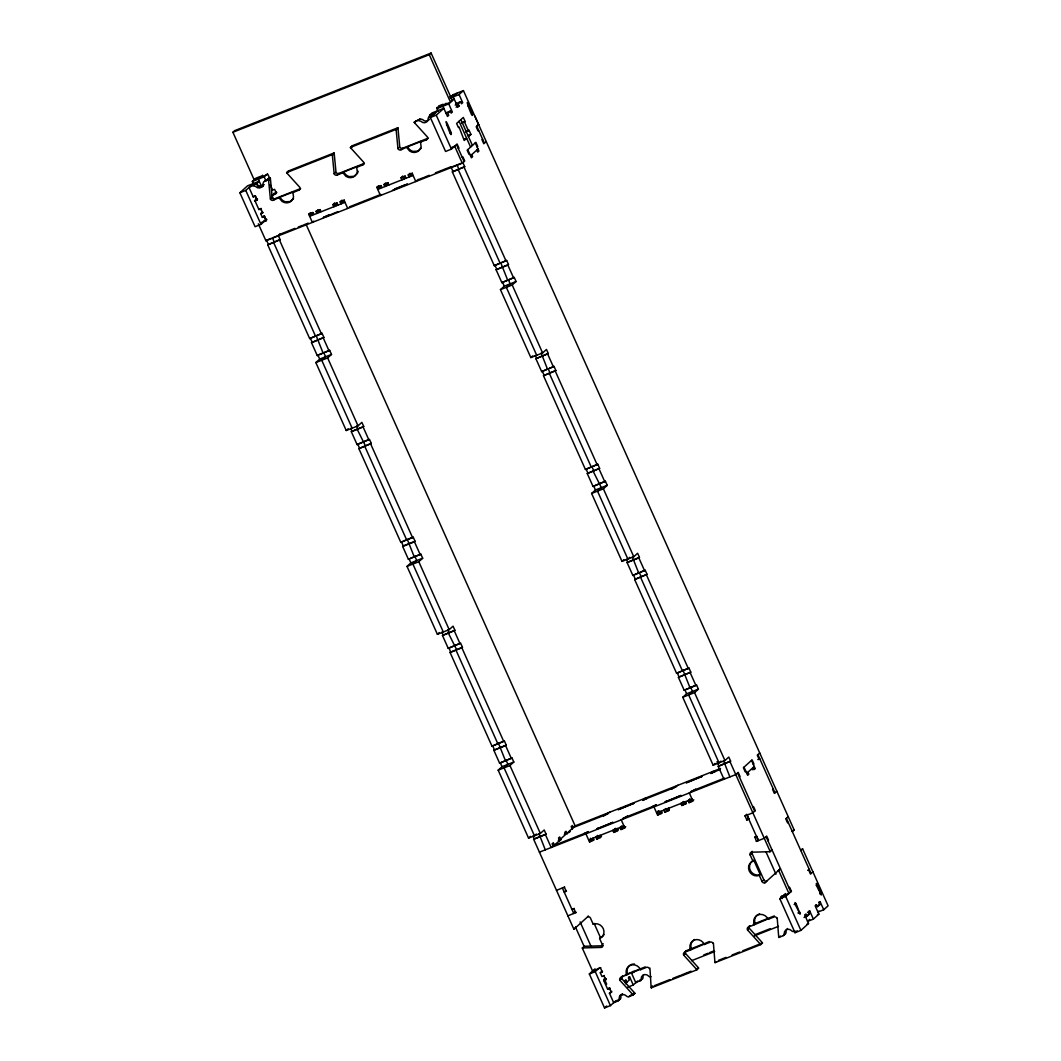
<?xml version="1.0" encoding="UTF-8"?>
<svg xmlns="http://www.w3.org/2000/svg" width="1061" height="1061" viewBox="0 0 1061 1061"><rect width="100%" height="100%" fill="white"/><g stroke="black" fill="none" stroke-linecap="round" stroke-linejoin="round"><path stroke-width="1.5" d="M430.037 116.644L431.283 114.548L429.758 115.928M452.158 96.657L453.405 94.575L463.432 90.609L794.158 829.941L792.328 831.585M683.814 801.532L683.005 802.103M293.565 198.593L290.13 201.55L285.489 201.789A7.878 7.334 47.9 0 1 280.064 197.134L273.261 200.277A2.255 2.095 47.9 0 1 270.396 199.017L268.592 180.436A2.268 2.109 47.9 0 0 268.406 179.813L270.237 178.168A2.268 2.109 47.9 0 1 270.409 178.792L272.213 197.373A2.255 2.095 47.9 0 0 275.091 198.632L300.621 188.553M421.137 148.195L417.702 151.153L413.061 151.391A7.878 7.334 47.9 0 1 407.636 146.736L400.833 149.893A2.255 2.095 47.9 0 1 397.968 148.62L396.164 130.039A2.268 2.109 47.9 0 0 395.978 129.429L397.809 127.771A2.268 2.109 47.9 0 1 397.981 128.394L399.785 146.975A2.255 2.095 47.9 0 0 402.663 148.235L428.193 138.155M265.131 180.622L270.237 178.168M450.607 97.042L453.1 94.84M269.6 177.598L267.783 179.243L269.746 178.473L267.916 174.389L254.176 179.826L232.903 132.267L234.733 130.622L431.098 53.05L452.371 100.609M266.643 219.242L260.966 224.375L255.078 226.709L239.879 192.744L247.492 185.861L259.282 181.206L256.735 183.5L250.847 185.834M253.579 184.19L252.359 181.471L255.648 178.5M239.879 192.744L245.767 190.41L253.393 183.526M262.637 175.171L258.247 179.137L261.709 186.643M255.542 195.94L253.274 196.988L249.017 187.479L254.68 184.468M252.359 181.471L264.149 176.802L267.438 173.832M264.574 181.179L266.086 179.8M268.884 180.158L270.409 178.792M253.274 196.988L254.786 195.609M261.165 208.513L258.897 209.561L255.091 201.059L256.457 199.826M279.162 197.956L282.093 201.457A7.865 7.321 47.9 0 0 293.526 196.948L292.902 192.518L298.791 190.198A2.255 2.095 47.9 0 0 299.852 187.386L286.974 173.168A2.255 2.095 47.9 0 1 286.642 172.611L288.459 170.967L334.016 152.97A2.268 2.109 47.9 0 1 334.202 153.593L336.005 172.174A2.255 2.095 47.9 0 0 338.883 173.434L364.4 163.354M255.091 201.059L257.359 200.012M286.974 173.168L288.194 172.068M276.523 192.333L272.054 196.365L273.274 199.083M232.903 132.267L429.267 54.695L431.098 53.05M258.897 209.561C259.494 207.691 261.629 211.563 260.94 208.5M270.396 199.017L271.908 197.651M273.566 200.012L275.091 198.632M264.653 216.325L262.385 217.372L260.714 213.632L262.544 211.988M260.714 213.632L262.982 212.585M262.385 217.372L264.216 215.715M286.642 172.611L332.199 154.627L334.016 152.97M332.677 154.959L334.202 153.593M292.902 192.518L293.817 191.696L280.064 197.134M298.791 190.198L300.316 188.818M260.94 222.744L266.483 220.396M356.695 167.333L357.597 166.497L343.857 171.935L342.942 172.757L345.873 176.259A7.865 7.321 47.9 0 0 357.305 171.749L356.695 167.333L362.583 164.999A2.255 2.095 47.9 0 0 363.631 162.187L350.767 147.97A2.255 2.109 47.9 0 1 350.422 147.426L352.252 145.768L397.809 127.771M350.767 147.97L352.292 146.59M342.942 172.757L337.053 175.078A2.255 2.095 47.9 0 1 334.175 173.818L335.7 172.452M337.358 174.813L338.883 173.434M258.314 223.778L265.913 240.754L266.828 239.932M588.324 916.2L574.372 928.826A2.255 2.095 47.9 0 1 573.842 929.131L533.643 839.251L545.42 834.609L546.03 834.052L544.2 829.981L540.354 833.455L528.564 838.11L498.179 770.18L509.956 765.525L513.816 762.037L511.999 757.965L499.598 763.177L493.829 750.26L505.606 745.604L506.216 745.061L504.399 740.989L491.999 746.201L450.063 652.449L461.853 647.78L462.463 647.237L460.633 643.152L448.246 648.364L442.477 635.459L454.267 630.791L454.877 630.247L453.047 626.162L449.188 629.65L437.397 634.306L407.013 566.375L418.803 561.72L422.663 558.232L420.832 554.16L408.432 559.372L402.663 546.455L414.453 541.8L415.05 541.256L413.233 537.184L400.833 542.396L358.897 448.644L371.297 443.432L369.467 439.36L357.08 444.559L351.31 431.655L363.101 426.986L363.711 426.442L361.881 422.358L358.034 425.846L346.244 430.514L315.846 362.57L327.637 357.915L331.496 354.427L329.666 350.355L317.279 355.568L311.496 342.663L323.897 337.451L322.08 333.366L309.679 338.578L267.743 244.839L280.144 239.627L278.314 235.542L280.144 233.897M396.469 129.76L397.981 128.394M267.743 244.839L280.144 239.627M362.583 164.999L364.109 163.619M313.764 221.165L312.385 222.399L308.738 214.242L310.568 212.598L311.788 215.317M308.738 214.242L312.968 212.425M406.734 147.559L409.665 151.06A7.865 7.321 47.9 0 0 421.098 146.551L420.474 142.134L426.363 139.8A2.255 2.095 47.9 0 0 427.424 136.988L414.546 122.771A2.255 2.109 47.9 0 1 414.214 122.227L420.183 118.938L422.636 119.561A4.509 4.191 47.9 0 0 429.493 119.177M317.769 209.746L318.685 211.789L316.854 213.447L316.244 211.126M414.546 122.771L415.461 121.949M313.884 214.455L312.663 212.691M414.214 122.227L419.877 119.217M315.939 211.404L320.17 209.574M321.085 211.616L319.865 209.853M438.166 111.259L436.946 108.54L440.235 105.569M335.7 205.065L336.775 204.786L333.87 206.723L332.955 204.68L334.48 203.301M458.339 148.633L458.949 148.076L457.119 144.004L451.442 149.137L445.554 151.458L430.355 117.492L437.968 110.609M446.124 103.249L442.835 106.219L447.503 116.445L448.723 115.344L447.808 113.315L450.235 111.113L451.15 113.142L452.371 112.042L448.723 103.898L454.201 98.952L451.257 100.105M457.543 92.93L453.18 96.869L457.848 107.095L459.068 105.994L458.153 103.965L460.593 101.763L461.495 103.792L462.715 102.705L459.068 94.548L463.432 90.609M332.955 204.68L337.199 202.85M397.968 148.62L399.48 147.254M340.157 201.829L341.987 200.184L342.902 202.227L341.072 203.871L340.157 201.829L344.387 200.012M430.355 117.492L436.243 115.172L443.856 108.288L432.079 112.943L429.546 115.238L435.434 112.904M338.101 204.892L336.894 203.128M401.138 149.614L402.663 148.235M325.833 216.63L337.982 211.59M420.474 142.134L421.389 141.299L407.649 146.736M426.363 139.8L427.888 138.434M380.461 195.503L376.814 187.359L378.339 185.98M446.482 124.999L447.397 124.177M467.689 105.848L468.604 105.012M376.814 187.359L381.045 185.529M380.17 187.187L377.729 189.388L413.074 175.436M384.016 184.508L385.846 182.863L386.748 184.906L384.931 186.55L384.016 184.508L388.246 182.691M381.96 187.572L380.74 185.808M403.777 178.182L404.851 177.89L401.947 179.826L401.031 177.784L402.557 176.418M450.275 133.487L451.19 132.665C438.883 103.063 452.755 143.62 451.19 132.665M471.482 114.336L472.397 113.514C460.089 83.912 473.962 124.469 472.397 113.514M461.575 123.222L465.129 121.498L463.312 117.426L456.615 123.474L458.445 127.545L459.042 127.002L464.214 140.463L466.641 138.262L463.697 139.429M401.031 177.784L405.262 175.967M410.063 173.288L410.978 175.33L409.148 176.988L408.233 174.946L409.758 173.566M406.177 177.996L404.957 176.232M408.233 174.946L412.464 173.115M392.504 190.29L407.013 184.11M465.527 132.041L469.081 130.331L470.912 134.415L468.471 136.604M474.837 116.087L478.63 124.575L476.19 126.776L478.02 130.848L478.63 130.304M418.246 179.349L415.806 181.55L412.159 173.394M462.291 157.466L462.888 156.909L464.718 160.98L462.278 163.182L265.913 240.754M482.583 139.137L481.973 139.681L483.789 143.752L486.23 141.551M469.585 153.726L468.975 154.283L467.158 150.198L475.872 142.32L477.702 146.391L477.092 146.948M724 779.251L718.217 766.347L730.618 761.135L728.788 757.063L724.942 760.538L713.151 765.193L682.767 697.263L694.544 692.608L698.403 689.133L696.573 685.048L684.186 690.26L678.417 677.342L690.791 672.157L688.974 668.072L676.586 673.271L634.65 579.518L647.038 574.333L645.207 570.248L632.847 575.433L627.064 562.529L638.841 557.887L639.451 557.33L637.621 553.258L633.775 556.746L621.998 561.388L591.614 493.458L603.377 488.803L607.237 485.328L605.407 481.243L593.033 486.442L587.264 473.538L599.624 468.352L597.807 464.267L585.42 469.466L543.484 375.713L555.871 370.528L554.054 366.443L541.68 371.642L535.898 358.724L548.285 353.525L546.455 349.454L542.609 352.942L530.832 357.584L500.447 289.653L512.211 284.998L516.07 281.523L514.253 277.451L501.866 282.637L496.097 269.733L507.861 265.091L508.471 264.534L506.654 260.462L494.267 265.661L452.331 171.909L464.718 166.71L462.888 162.638L451.124 167.28L452.941 171.365M470.5 155.768L478.007 148.978M452.331 171.909L464.718 166.71M309.679 338.578L322.08 333.366M311.496 342.663L323.897 337.451M317.279 355.568L317.876 355.011L319.706 359.095L315.846 362.57M494.267 265.661L506.654 260.462M496.097 269.733L508.471 264.534M501.866 282.637L514.253 277.451M500.447 289.653L504.293 286.165L516.07 281.523M346.244 430.514L348.167 428.763M351.31 431.655L363.711 426.442M357.08 444.559L367.995 439.944M358.897 448.644L371.297 443.432M530.832 357.584L532.755 355.846M535.898 358.724L548.285 353.525M541.68 371.642L548.166 368.764L549.983 372.849L549.373 373.406L591.309 467.145L591.919 466.588L593.736 470.673M548.166 368.764L547.556 369.321L541.19 353.127M543.484 375.713L555.871 370.528M400.833 542.396L401.443 541.839L403.26 545.924L402.663 546.455M408.432 559.372L409.042 558.815L410.872 562.9L407.013 566.375M585.42 469.466L597.807 464.267M587.264 473.538L599.624 468.352M593.749 470.673L593.139 471.217L601.348 487.649M593.033 486.442L605.407 481.243M591.614 493.458L595.46 489.97L607.237 485.328M437.397 634.306L439.334 632.568M597.489 491.137L601.348 487.649M442.477 635.459L454.877 630.247M448.246 648.364L459.161 643.735M450.063 652.449L462.463 647.237M621.998 561.388L623.921 559.651M629.81 557.317L627.873 559.067L597.502 491.124M627.064 562.529L639.451 557.33M632.847 575.433L639.332 572.569L641.149 576.654L640.539 577.197L682.475 670.95L683.085 670.393L690.074 687.926L690.684 687.382L692.515 691.454L688.655 694.942L719.04 762.872L720.976 761.135M639.332 572.569L638.722 573.112L632.356 556.932M634.65 579.518L647.038 574.333M491.999 746.201L504.399 740.989M493.829 750.26L506.216 745.061M499.598 763.177L511.999 757.965M498.179 770.18L502.039 766.692L513.816 762.037M676.586 673.271L688.974 668.072M678.417 677.342L690.791 672.157M684.186 690.26L696.573 685.048M682.767 697.263L686.626 693.775L698.403 689.133M528.564 838.11L530.5 836.373M536.389 834.052L534.465 835.789L504.068 767.859L507.927 764.371L506.097 760.299L505.5 760.843L498.511 743.31L497.888 743.867L455.965 650.114L456.575 649.557L448.379 633.125L448.975 632.568L447.769 629.849M533.643 839.251L546.03 834.052M583.789 833.707L588.324 831.612L585.884 833.813L589.531 841.957L593.762 840.126M604.08 815.378L603.47 815.922L609.836 812.182M597.927 828.588L613.006 822.315L596.839 828.866L598.842 827.766M619.133 809.437L634.213 803.15L618.046 809.715L620.048 808.601M592.847 838.097L593.457 840.405M589.531 841.957L593.974 839.278M611.017 823.416L611.932 822.593M632.223 804.265L633.138 803.429M600.049 835.246L600.659 837.567L596.733 839.118L595.818 837.076L597.648 835.431L598.563 837.461L596.733 839.118M645.181 798.217L642.741 800.418L647.276 798.31M626.985 816.638L627.595 816.095L621.229 819.848L624.876 827.991L620.95 829.543L620.035 827.514L621.865 825.856L622.78 827.898L620.95 829.543M617.064 828.522L617.674 830.843L613.749 832.394L612.834 830.352L614.332 829.291M613.749 832.394L618.523 829.583M651.852 806.811L656.401 804.715L653.961 806.917L657.608 815.073L661.839 813.243M672.144 788.482L671.547 789.039L677.899 785.286M556.508 890.378L564.664 886.996M566.043 890.471L564.227 892.129L566.494 891.081M666.003 801.692L681.082 795.418L664.915 801.97L666.918 800.869M687.21 782.541L702.289 776.267L686.122 782.819L688.112 781.718M659.133 810.829L656.693 813.031L692.037 799.066M660.923 811.201L661.534 813.522M657.608 815.073L662.051 812.381M713.151 765.193L715.074 763.456M665.419 808.814L663.894 810.18L664.809 812.222L669.04 810.392M679.093 796.519L680.008 795.697M700.3 777.368L701.215 776.546M668.735 807.806L667.82 808.628L668.735 810.67M664.809 812.222L669.252 809.543M718.217 766.347L730.618 761.135M713.244 771.32L710.817 773.522L715.353 771.427M695.061 789.755L695.671 789.198L689.305 792.952L692.952 801.108L689.027 802.66L688.112 800.617L689.637 799.238M681.825 802.633L680.91 803.469L681.825 805.498L686.056 803.681M685.141 801.639L685.751 803.946M681.825 805.498L686.268 802.819M689.027 802.66L693.801 799.848M572.277 909.171L574.24 908.402M567.9 915.855L576.057 912.473M759.729 752.965L757.289 755.167L759.106 759.238L758.124 759.623M739.424 777.023L740.034 776.466L738.217 772.395L735.777 774.596L539.412 852.169M745.817 771.254L745.207 771.798L743.39 767.726L752.103 759.848L753.933 763.92L753.323 764.464M759.106 759.238L759.716 758.695L758.244 759.278M573.842 929.131L576.189 927.181A2.255 2.095 47.9 0 1 575.672 927.486M588.205 916.293L587.595 916.85A2.255 2.095 47.9 0 1 590.473 918.11L593.205 924.224A7.865 7.334 47.9 0 1 603.271 928.64A7.865 7.334 47.9 0 1 599.598 938.494L602.33 944.608A2.255 2.095 47.9 0 1 601.282 947.42L582.9 947.924A2.255 2.095 47.9 0 0 582.303 948.057L592.595 971.054L600.751 967.672M746.732 773.283L754.238 766.506M751.506 760.392L755.153 768.549L753.933 769.649L753.018 767.607M593.205 924.224L594.12 923.402L600.499 937.659L599.598 938.494M582.303 948.057L584.134 946.412A2.255 2.095 47.9 0 1 584.73 946.266L603.099 945.762L601.574 947.141M582.9 947.924L584.425 946.545M752.872 807.076L753.482 806.532L755.313 810.604L752.872 812.806L745.021 815.909L746.838 819.981L749.106 818.933M773.164 788.747L772.554 789.304L774.384 793.376L776.811 791.174M602.33 944.608L603.245 943.773M745.021 815.909L746.838 814.264L748.668 818.336L746.838 819.981M615.871 1000.709L610.433 1005.629L604.545 1007.95L589.346 973.985L595.022 968.852M589.346 973.985L595.234 971.651L599.783 967.552M604.24 975.483L601.972 976.531L600.301 972.804L602.131 971.147M600.301 972.804L602.568 971.743M767.912 840.71L768.522 840.166L766.705 836.081L764.265 838.283L756.413 841.386L754.888 837.036M756.864 836.254L754.596 837.315M756.413 841.386L758.244 839.742L756.878 836.678M609.863 988.056L607.595 989.104L603.802 980.616C605.42 980.629 603.484 976.425 605.34 978.428M603.802 980.616L606.07 979.555M788.217 816.652L785.777 818.853L787.607 822.925L788.204 822.381M766.44 881.399L764.915 882.779A2.255 2.095 47.9 0 1 762.037 881.519L759.305 875.405A7.865 7.334 47.9 0 1 749.238 870.975A7.865 7.334 47.9 0 1 752.925 861.134L750.193 855.02L751.705 853.641M607.595 989.104L608.51 988.282M621.68 978.613L634.558 992.831A2.255 2.095 47.9 0 1 634.889 993.375L633.072 995.032A2.255 2.095 47.9 0 0 632.727 994.475L619.863 980.258A2.255 2.095 47.9 0 1 620.91 977.446L621.826 976.624A2.255 2.095 47.9 0 0 621.68 978.613L620.168 979.993M620.91 977.446L627.714 974.303A7.865 7.334 47.9 0 1 634.425 963.958M752.925 861.134L753.84 860.312L760.22 874.569L759.305 875.405M633.072 995.032L628.921 996.664A2.255 2.095 47.9 0 1 626.467 996.04A4.496 4.191 47.9 0 0 619.067 998.958A2.255 2.095 47.9 0 1 617.82 1001.053L613.682 1002.685L609.425 993.176L611.746 991.332M641.454 979.701L635.791 982.711L631.547 973.202L633.364 971.544M609.425 993.176L611.693 992.128M631.547 973.202L633.815 972.155M625.393 982.765L626.865 982.181L625.963 980.152L624.743 981.253L625.963 983.971M627.369 987.327L633.258 985.006L629.611 976.849L628.391 977.95L629.306 979.993L626.865 982.181M750.193 855.02A2.255 2.095 47.9 0 1 751.241 852.208L769.61 851.704L771.135 850.325M792.037 831.453L793.548 830.073A2.255 2.095 47.9 0 0 794.158 829.941M769.61 851.704A2.255 2.095 47.9 0 0 770.206 851.559L772.037 849.914A2.255 2.095 47.9 0 1 771.44 850.047M626.799 975.125A7.865 7.334 47.9 0 1 630.486 965.271A7.865 7.334 47.9 0 1 640.552 969.688L641.003 969.277M604.545 1007.95L606.72 1005.987M685.87 951.027A2.255 2.095 47.9 0 0 685.472 953.415L698.337 967.632A2.255 2.095 47.9 0 1 698.682 968.189L696.852 969.834L651.295 987.831A2.255 2.095 47.9 0 1 651.122 987.207L649.929 968.083M633.258 985.006L637.621 981.067M618.125 1000.775L619.651 999.409A2.255 2.095 47.9 0 0 620.884 997.313A4.496 4.191 47.9 0 1 622.29 993.772M628.921 996.664L629.836 995.841M632.727 994.475L634.253 993.109M762.342 881.24L763.867 879.861A2.255 2.095 47.9 0 0 766.745 881.121M696.852 969.834A2.255 2.095 47.9 0 0 696.507 969.277L683.642 955.072A2.255 2.095 47.9 0 1 684.703 952.247L686.215 950.881M683.947 954.794L685.472 953.415M764.915 882.779L779.981 869.145A2.255 2.095 47.9 0 1 780.498 868.84L778.456 870.511M690.592 949.927L705.247 943.667L704.332 944.489A7.865 7.334 47.9 0 0 694.265 940.073A7.865 7.334 47.9 0 0 690.592 949.927L684.703 952.247M800.79 850.511L802.62 848.853L828.097 905.815L823.734 909.754L817.845 912.089L818.933 911.094M651.427 986.942L652.343 986.12M651.295 987.831L653.125 986.173M749.65 925.829A2.255 2.095 47.9 0 0 749.252 928.216L762.13 942.433A2.255 2.095 47.9 0 1 762.461 942.99L760.644 944.635L715.087 962.632A2.255 2.095 47.9 0 1 714.902 962.022L713.403 943.149M696.507 969.277L698.032 967.911M788.96 887.752L789.57 887.208L791.4 891.28L785.71 896.412L779.822 898.733L795.021 932.712L800.909 930.378L808.522 923.508L804.875 915.351L806.081 914.25L806.997 916.293L804.052 917.46M807.66 870.365L809.251 869.423M782.01 898.614L781.413 896.306M760.644 944.635A2.255 2.095 47.9 0 0 760.299 944.091L747.435 929.874A2.255 2.095 47.9 0 1 748.482 927.049L750.008 925.683M779.822 898.733L785.498 893.601M747.74 929.595L749.252 928.216M754.371 924.728L769.039 918.468L768.124 919.303A7.865 7.334 47.9 0 0 758.058 914.874A7.865 7.334 47.9 0 0 754.371 924.728L748.482 927.049M812.898 871.85L810.471 874.052L808.641 869.98M715.087 962.632L716.003 961.81M795.153 931.001L794.119 931.412A2.255 2.095 47.9 0 1 791.665 930.789A4.496 4.191 47.9 0 0 784.251 933.707A2.255 2.095 47.9 0 1 783.018 935.802L778.867 937.433A2.255 2.095 47.9 0 1 778.694 936.823L777.196 917.964M795.193 904.542L796.108 903.72L795.06 902.553L795.193 904.542L800.127 914.158L796.108 903.72L794.145 904.489M816.4 885.391L817.302 884.569L816.386 883.402L816.4 885.391L821.333 894.993L817.302 884.569M760.299 944.091L761.825 942.712M798.986 913.03L799.901 912.208L797.938 912.99M820.193 893.879L821.108 893.057L819.636 893.641M778.867 937.433L780.392 936.054M807.54 912.447L809.742 910.948L813.389 919.105L807.501 921.439L809.689 919.449M823.734 909.754L820.087 901.611L818.867 902.712L819.782 904.741L817.341 906.943L816.439 904.9L815.219 906.001L818.867 914.158L813.389 919.105M783.323 935.523L784.835 934.144A2.255 2.095 47.9 0 0 786.082 932.062A4.496 4.191 47.9 0 1 787.487 928.521M806.997 916.293L809.437 914.091L808.522 912.049M795.021 932.712L797.196 930.749M407.53 184.123L405.594 185.118M324.162 216.882L323.353 217.452L324.427 217.173M614.929 828.999L615.751 828.429L614.664 828.707L615.579 830.736M449.837 96.896L455.726 94.575M450.249 98.023L459.068 94.548M256.006 178.168L260.582 176.365M438.617 106.034L443.206 104.23M436.8 107.678L450.54 102.254L429.267 54.695M436.946 108.54L448.723 103.898M456.177 103.501L460.593 101.763M455.209 105.119L458.153 103.965M268.406 179.813L263.725 181.776L263.022 183.54A4.509 4.191 47.9 0 1 255.608 186.471L253.155 185.847M350.422 147.426L395.978 129.429M433.604 114.561L428.923 116.524L428.22 118.288A4.509 4.191 47.9 0 1 420.806 121.219L418.352 120.583M456.124 107.161L459.068 105.994M259.773 186.338L264.189 184.601M445.819 112.851L450.235 111.113M260.29 187.386L263.234 186.219M254.958 200.197L257.571 199.163M254.534 200.821L256.006 200.237M273.672 193.579L276.722 192.373M271.841 195.224L276.43 193.42L274.6 189.335L272.637 190.118L270.21 184.68M462.185 122.665L465.129 121.498M477.45 125.039L478.63 124.575M466.137 131.498L469.081 130.331M467.967 135.569L470.912 134.415M264.07 220.569L266.696 219.534M452.066 147.24L454.692 146.206L462.278 163.182M309.467 215.118L312.093 214.083L309.653 216.285L344.997 202.319M316.496 212.651L318.685 211.789M340.714 203.089L342.902 202.227M384.573 185.768L386.748 184.906M279.361 234.521L294.905 228.38M298.234 227.054L302.597 225.343M303.725 224.892L308.221 223.115M325.342 216.351L329.706 214.627M349.56 206.789L354.029 205.025M354.958 204.654L359.347 202.916M359.971 202.678L380.806 194.442M394.878 188.885L405.05 184.866M419.135 179.309L423.631 177.532M424.639 177.134L429.254 175.304M435.408 172.877L440.023 171.046M440.872 170.715L445.222 168.991M446.124 168.646L450.62 166.869M270.94 238.46L266.523 240.21L268.353 244.282M278.314 235.542L272.425 237.876L274.242 241.961L273.632 242.505L315.568 336.257L316.178 335.7L323.167 353.233L323.777 352.676L325.594 356.761L321.735 360.249L352.133 428.18M319.348 354.44L329.666 350.355M319.706 359.095L331.496 354.427M549.625 368.194L554.054 366.443M402.915 541.256L413.233 537.184M403.26 545.924L415.05 541.256M410.514 558.232L420.832 554.16M410.872 562.9L422.663 558.232M640.791 571.998L645.207 570.248M574.969 825.949L720.512 768.456M573.152 827.593L608.006 813.827M643.351 799.861L676.082 786.93M711.427 772.978L720.14 769.53M564.306 834.344L568.882 832.527L570.102 831.426L568.139 832.209L575.142 825.882L306.377 225.038M558.325 840.524L561.375 839.317L551.189 847.514L545.42 834.609M552.861 845.922L587.714 832.156M623.059 818.19L655.791 805.272M691.135 791.307L724.53 778.111M752.196 769.702L755.153 768.549M588.616 839.927L623.961 825.962M598.563 837.461L601.507 836.307M622.78 827.898L625.725 826.731M573.656 912.659L575.619 911.876M790.405 891.664L791.4 891.28M781.108 896.585L788.96 893.481L778.668 870.484A2.255 2.095 47.9 0 0 778.151 870.789M603.669 979.741L606.282 978.706M625.287 974.794L645.26 966.903M686.52 950.603L704.544 943.481M705.671 943.043L709.504 941.531M753.31 924.224L774.331 915.908M627.714 974.303L639.929 969.475M640.552 969.688L646.441 967.367A2.255 2.095 47.9 0 1 649.319 968.627M704.332 944.489L710.22 942.168A2.255 2.095 47.9 0 1 713.098 943.428M768.124 919.303L774.013 916.969A2.255 2.095 47.9 0 1 776.891 918.229M628.629 977.234L629.611 976.849M819.105 901.996L820.087 901.611M624.982 980.536L625.963 980.152M815.458 905.298L816.439 904.9M816.837 905.908L819.782 904.741M808.761 911.346L809.742 910.948M805.1 914.648L806.081 914.25M639.69 980.245L640.725 979.833M703.722 954.953L707.992 953.269M709.411 952.698L713.682 951.014M754.689 934.821L770.352 928.627M691.639 960.656L714.703 951.545M754.291 935.908L778.482 926.346M807.965 914.675L809.437 914.091M817.394 914.741L818.867 914.158M619.969 995.51L622.913 994.356M807.036 924.091L808.522 923.508M616.534 1000.629L619.651 999.409M630.751 995.019L634.889 993.375M654.544 985.616L669.823 979.582M672.86 978.375L680.459 975.377M681.6 974.926L685.87 973.242M686.533 972.977L691.082 971.186M718.43 960.377L726.016 957.38M732.09 954.98L739.689 951.982M742.727 950.789L750.313 947.778M751.082 947.486L762.461 942.99M783.8 934.555L784.835 934.144M683.244 801.625L683.655 803.853M254.985 184.19L257.438 184.826A4.509 4.191 47.9 0 0 263.446 185.436M256.802 199.163L255.781 198.301L255.9 199.985M608.629 988.534L609.452 989.462L609.73 988.229M476.8 126.219L484.4 143.208M757.899 754.61L774.994 792.832M786.387 818.31L811.081 873.495M475.275 142.864L478.922 151.02L477.702 152.121L476.787 150.078M464.532 122.055L468.471 130.888M460.872 119.628L472.424 145.437M459.055 121.272L470.593 147.094M471.721 154.667L472.622 156.71L471.402 157.797L467.768 149.654M747.939 772.196L748.854 774.225L747.634 775.326L744 767.169M456.509 144.548L464.108 161.537M737.607 772.938L754.703 811.161M766.095 836.638L790.79 891.824M464.108 167.267L506.044 261.006M507.861 265.091L513.643 277.995M547.675 354.082L553.444 366.987M555.261 371.071L597.197 464.824M599.027 468.896L604.81 481.8M638.841 557.887L644.611 570.791M646.428 574.876L688.364 668.629M690.194 672.687L695.976 685.605M730.008 761.692L770.206 851.572M766.015 851.943L775.962 874.211M436.243 115.172L451.442 149.137M512.211 284.998L542.609 352.942M603.377 488.803L633.775 556.746M694.544 692.608L724.942 760.538M785.71 896.412L800.909 930.378M457.012 164.959L458.829 169.044L458.219 169.588L500.155 263.34L500.765 262.783L507.742 280.316L508.365 279.759L510.182 283.844L506.322 287.332L536.707 355.263M723.509 760.75L729.888 776.917M746.984 815.14L758.376 840.604M494.877 265.104L496.707 269.189M502.476 282.093L504.293 286.165M535.288 355.462L536.508 358.18M542.277 371.098L544.094 375.17M586.03 468.922L587.86 472.994M593.643 485.898L595.46 489.97M626.454 559.266L627.674 561.985M633.444 574.89L635.26 578.974M677.197 672.727L679.027 676.799M684.796 689.703L686.626 693.775M717.011 761.718L718.827 765.79M763.867 879.861L752.01 853.362A2.255 2.095 47.9 0 1 752.143 851.307M689.942 798.973L690.857 801.002M402.862 176.139L404.082 178.858M387.941 182.956L388.856 184.999M665.724 808.535L666.626 810.577M378.644 185.702L379.865 188.42M658.218 810.697L659.438 813.416M344.082 200.29L347.729 208.433M334.785 203.036L336.005 205.741M590.446 838.27L591.362 840.312M573.311 827.527L572.396 825.498L571.189 826.599L572.396 829.304M633.046 971.399L633.51 972.42M567.224 833.986L566.004 831.267L564.797 832.368L565.699 834.41L560.632 838.986L559.717 836.943L558.497 838.044L559.717 840.763M264.149 176.802L265.966 180.874M554.545 845.445L553.325 842.726L552.105 843.827L553.02 845.856M256.735 183.5L258.088 186.524M279.534 240.171L321.47 333.923M323.287 337.995L329.069 350.899M363.101 426.986L368.87 439.891M370.687 443.975L412.623 537.728M414.453 541.8L420.236 554.704M454.267 630.791L460.036 643.695M461.853 647.78L503.789 741.533M505.606 745.604L511.389 758.522M255.582 196.404L256.934 199.428M264.375 216.059L266.404 220.595M580.102 921.89L591.388 947.115M255.237 196.219L257.054 200.29M260.86 208.778L262.677 212.863M264.348 216.59L266.178 220.675M327.637 357.915L358.034 425.846M418.803 561.72L449.188 629.65M509.956 765.525L540.354 833.455M564.359 887.275L566.189 891.346M573.935 908.68L575.752 912.752M600.446 967.95L602.277 972.022M603.948 975.762L605.765 979.833M609.558 988.322L611.388 992.406M604.717 979.78L606.667 984.157M356.602 426.045L357.809 428.777L357.199 429.32L365.395 445.766L364.785 446.323L406.721 540.062L407.344 539.505L414.334 557.038L414.944 556.481L416.761 560.566L412.901 564.054L443.299 631.985M538.922 833.667L545.301 849.834M562.396 888.057L573.789 913.521M575.539 927.181L584.16 946.478M245.767 190.41L260.966 224.375M595.234 971.651L610.433 1005.629M310.289 338.035L312.106 342.106M350.7 428.379L351.92 431.098M357.676 444.015L359.507 448.1M441.867 632.184L443.087 634.902M448.843 647.82L450.673 651.892M492.609 745.644L494.426 749.716M500.208 762.62L502.039 766.692M533.033 835.988L534.253 838.707M334.175 173.818L332.372 155.238A2.268 2.109 47.9 0 0 332.199 154.627M802.089 849.158A2.255 2.095 47.9 0 1 802.62 848.853M651.043 976.69A2.255 2.095 47.9 0 1 648.589 976.054A4.496 4.191 47.9 0 0 641.176 978.985A2.255 2.095 47.9 0 1 639.942 981.08M643.563 974.794A4.496 4.191 47.9 0 0 643.006 977.34A2.255 2.095 47.9 0 1 641.759 979.422M760.22 874.569A7.865 7.334 47.9 0 1 750.154 870.153A7.865 7.334 47.9 0 1 753.84 860.312M604.054 934.489A7.865 7.334 47.9 0 1 600.499 937.659M622.396 975.974A2.255 2.095 47.9 0 1 622.741 975.802M691.507 949.104A7.865 7.334 47.9 0 1 694.623 939.502M755.286 923.906A7.865 7.334 47.9 0 1 759.543 913.853M343.857 171.935A7.878 7.334 47.9 0 0 349.268 176.59L353.923 176.351L357.345 173.394A7.878 7.334 47.9 0 0 358.167 171.219M352.597 146.325A2.255 2.109 47.9 0 1 352.252 145.768M416.376 121.126A2.255 2.109 47.9 0 1 416.031 120.569M288.711 171.391A2.255 2.095 47.9 0 1 288.459 170.967"/></g></svg>
